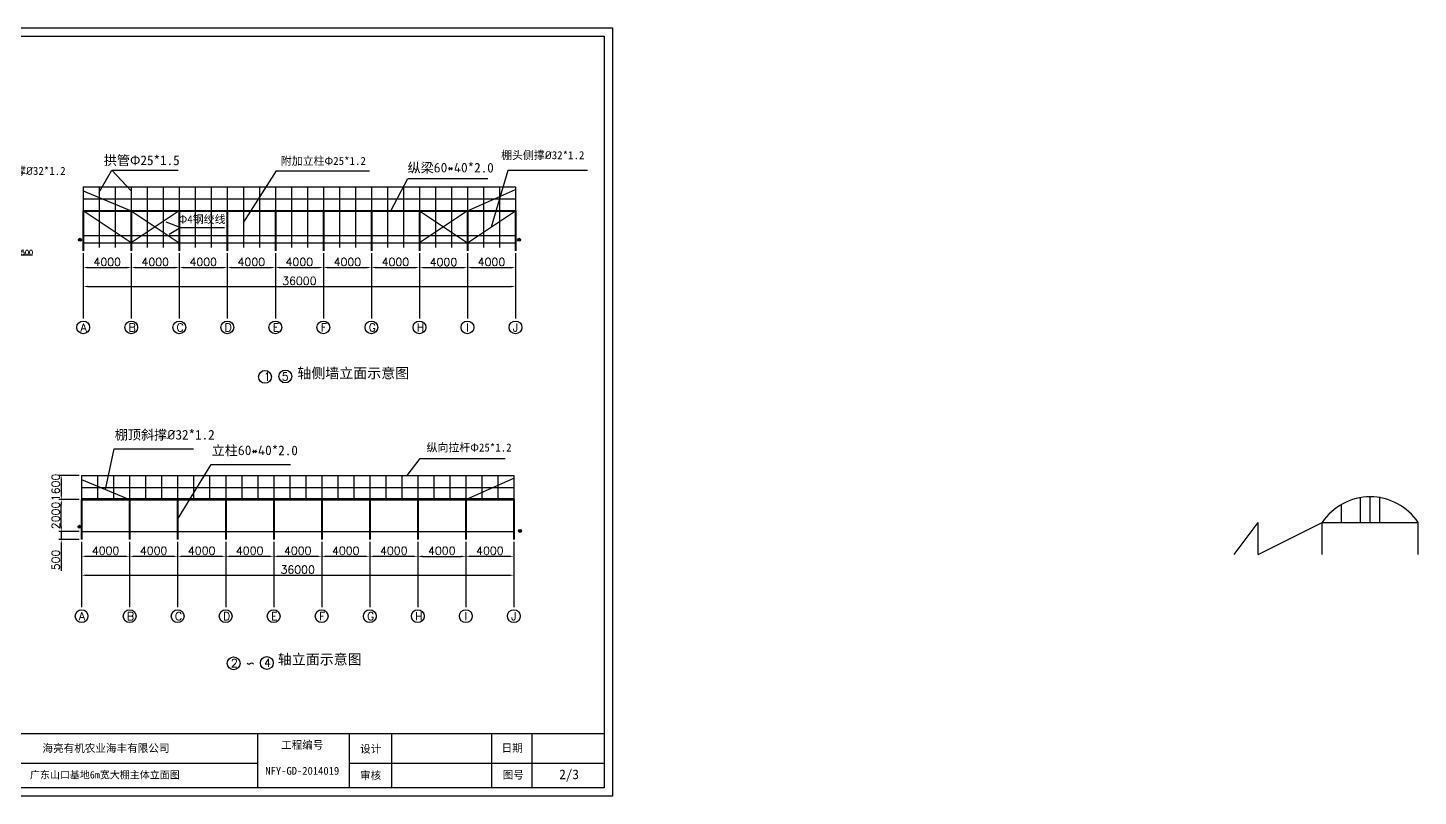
# Model space of a CAD drawing. Header units: inches. Extents: x 211493 to 813085, y -208640 to -52186.
# Drawn here: x 726242 to 813085, y -155468 to -107471 of the extents above; entities that cross this region are included whole.
import ezdxf

# ---------------------------------------------------------------- set-up
doc = ezdxf.new("R2010")
doc.units = ezdxf.units.IN
doc.header["$MEASUREMENT"] = 0
doc.header["$PDMODE"] = 1
doc.layers.add('kacao', color=5, linetype='ZIGZAG')
doc.styles.get("Standard").update_dxf_attribs({"font": 'txt', "bigfont": 'gbcbig.shx'})
doc.styles.add('样式 1', font='SIMFANG.TTF')
doc.linetypes.add('ZIGZAG', pattern='A,0.00254,-5.08,[131,ltypeshp.shx,S=5.08,R=0,X=-5.08,Y=0],-10.16,[131,ltypeshp.shx,S=5.08,R=180,X=5.08,Y=0],-5.08', length=20.32254)
doc.dimstyles.new('ISO-25', dxfattribs={"dimtxt": 500, "dimasz": 300, "dimexe": 1.25, "dimexo": 0.625, "dimtad": 1, "dimtxsty": 'Standard', "dimcen": 300, "dimadec": 0, "dimazin": 0, "dimtfac": 1, "dimtmove": 0, "dimatfit": 3, "dimfxl": 1, "dimarcsym": 0})
doc.dimstyles.get("Standard").update_dxf_attribs({"dimtxt": 300, "dimasz": 300, "dimexe": 0.18, "dimexo": 0, "dimgap": 20, "dimtad": 1, "dimtoh": 1, "dimdec": 0, "dimzin": 0, "dimdsep": 46, "dimtxsty": 'Standard', "dimcen": 0.09, "dimclrd": 6, "dimclre": 6, "dimclrt": 6, "dimadec": 0, "dimazin": 0, "dimtfac": 1, "dimtdec": 0, "dimtofl": 0, "dimtmove": 1, "dimatfit": 3, "dimfxl": 1, "dimtolj": 1, "dimtzin": 0, "dimarcsym": 0})

# ---------------------------------------------------------------- blocks, each defined once
blk = doc.blocks.new('*D28')
at = {"color": 0, "lineweight": -2}
for p, q in [((729451, -135433), (728184, -135433)), ((728334, -135733), (728334, -136633)), ((729451, -136933), (728184, -136933))]:
    blk.add_line(p, q, dxfattribs=at)
at = {"color": 0}
for points in [[(728284, -135733), (728384, -135733), (728334, -135433)], [(728284, -136633), (728384, -136633), (728334, -136933)]]:
    blk.add_solid(points, dxfattribs=at)
at = {"layer": 'Defpoints', "color": 0}
for p in [(729601, -135433), (728334, -136933), (729601, -136933)]:
    blk.add_point(p, dxfattribs=at)
at = {"color": 0, "insert": (727984, -136183), "char_height": 500, "attachment_point": 5, "rotation": 90}
blk.add_mtext('1600', dxfattribs=at)
blk = doc.blocks.new('*D32')
at = {"color": 0, "lineweight": -2}
for p, q in [((729451, -138933), (728184, -138933)), ((728334, -138633), (728334, -138333)), ((728334, -138933), (728334, -139433)), ((729451, -139433), (728184, -139433)), ((728334, -139733), (728334, -141399))]:
    blk.add_line(p, q, dxfattribs=at)
at = {"color": 0}
for points in [[(728284, -138633), (728384, -138633), (728334, -138933)], [(728284, -139733), (728384, -139733), (728334, -139433)]]:
    blk.add_solid(points, dxfattribs=at)
at = {"layer": 'Defpoints', "color": 0}
for p in [(729601, -138933), (728334, -139433), (729601, -139433)]:
    blk.add_point(p, dxfattribs=at)
at = {"color": 0, "insert": (727984, -140716), "char_height": 500, "attachment_point": 5, "rotation": 90}
blk.add_mtext('500', dxfattribs=at)
blk = doc.blocks.new('*D15')
at = {"color": 0, "lineweight": -2}
for p, q in [((729451, -136933), (728184, -136933)), ((728334, -138633), (728334, -137233)), ((729450, -138933), (728184, -138933))]:
    blk.add_line(p, q, dxfattribs=at)
at = {"color": 0}
for points in [[(728284, -137233), (728384, -137233), (728334, -136933)], [(728284, -138633), (728384, -138633), (728334, -138933)]]:
    blk.add_solid(points, dxfattribs=at)
at = {"layer": 'Defpoints', "color": 0}
for p in [(728334, -136933), (729601, -136933), (729600, -138933)]:
    blk.add_point(p, dxfattribs=at)
at = {"color": 0, "insert": (727984, -137933), "char_height": 500, "attachment_point": 5, "rotation": 90}
blk.add_mtext('2000', dxfattribs=at)
blk = doc.blocks.new('农丰园大棚图框')
at = {"ltscale": 10}
for p, q in [((581, 4361), (75019, 4361)), ((15986, 4361), (15986, 581)), ((25667, 4361), (25667, 581)), ((31039, 4361), (31039, 581)), ((50911, 4361), (50911, 581)), ((57286, 4361), (57286, 581)), ((60253, 581), (60253, 4361)), ((67185, 4361), (67185, 581)), ((67185, 4361), (67185, 581)), ((69994, 4361), (69994, 581)), ((69994, 4361), (69994, 581)), ((15986, 2291), (50911, 2291)), ((57286, 2291), (75019, 2291))]:
    blk.add_line(p, q, dxfattribs=at)
at = {"color": 0, "lineweight": -3}
for points in [[(0, 53461), (75600, 53461), (75600, 0), (0, 0)], [(581, 52880), (75019, 52880), (75019, 581), (581, 581)]]:
    blk.add_lwpolyline(points, close=True, dxfattribs=at)
at = {"ltscale": 10, "attachment_point": 5}
for s, insert, char_height, width in [('{\\fSimSun|b0|i0|c134|p2;工程编号\\P\\PNFY-GD-2014019}', (54022, 2662), 540, 5878.67), ('{\\fSimSun|b0|i0|c134|p2;厦门农丰园大棚开发有限公司}', (10282, 2920), 594, 12234.25), ('{\\fSimSun|b0|i0|c134|p2;注册号:}', (17806, 3370), 540, 2548.24), ('{\\fSimSun|b0|i0|c134|p2;350211200046411}', (22297, 3337), 540, 6390.31), ('{\\fSimSun|b0|i0|c134|p2;建设单位}', (28532, 3307), 540, 3132.74), ('{\\fSimSun|b0|i0|c134|p2;海亮有机农业海丰有限公司}', (40366, 3307), 540, 12457.12), ('{\\fSimSun|b0|i0|c134|p2;设计}', (58783, 3259), 540, 3132.74), ('{\\fSimSun|b0|i0|c134|p2;日期}', (68627, 3323), 540, 3132.74), ('{\\fSimSun|b0|i0|c134|p2;\\H0.66667x;网址：\\H1.5x;www.nongfengyuan.cn}', (10055, 1619), 540, 14674.69), ('{\\fSimSun|b0|i0|c134|p2;施工图纸名称}', (28399, 1559), 540, 4764.46), ('{\\fSimSun|b0|i0|c134|p2;电  话:}', (17806, 1485), 540, 2548.24), ('{\\fSimSun|b0|i0|c134|p2;\\H0.6832x;400-6092303}', (21977, 1503), 790.4, 5418.12), ('{\\fSimSun|b0|i0|c134|p2;审核}', (58776, 1411), 540, 3132.74), ('{\\fSimSun|b0|i0|c134|p2;图号}', (68700, 1457), 540, 3132.74)]:
    blk.add_mtext(s, dxfattribs=dict(at, insert=insert, char_height=char_height, width=width))
blk = doc.blocks.new('*D22')
at = {"color": 0, "lineweight": -2}
for p, q in [((729703, -121546), (729703, -123781)), ((756703, -121546), (756703, -123781)), ((730003, -123631), (756403, -123631))]:
    blk.add_line(p, q, dxfattribs=at)
at = {"color": 0}
for points in [[(730003, -123581), (730003, -123681), (729703, -123631)], [(756403, -123581), (756403, -123681), (756703, -123631)]]:
    blk.add_solid(points, dxfattribs=at)
at = {"layer": 'Defpoints', "color": 0}
for p in [(729703, -121396), (756703, -121396), (756703, -123631)]:
    blk.add_point(p, dxfattribs=at)
at = {"color": 0, "insert": (743203, -123281), "char_height": 500, "attachment_point": 5}
blk.add_mtext('36000', dxfattribs=at)
blk = doc.blocks.new('*D38')
at = {"color": 0, "lineweight": -2}
for p, q in [((747601, -139733), (747601, -140635)), ((750601, -139733), (750601, -140635)), ((747901, -140485), (750301, -140485))]:
    blk.add_line(p, q, dxfattribs=at)
at = {"color": 0}
for points in [[(747901, -140435), (747901, -140535), (747601, -140485)], [(750301, -140435), (750301, -140535), (750601, -140485)]]:
    blk.add_solid(points, dxfattribs=at)
at = {"layer": 'Defpoints', "color": 0}
for p in [(747601, -139583), (750601, -139583), (750601, -140485)]:
    blk.add_point(p, dxfattribs=at)
at = {"color": 0, "insert": (749101, -140135), "char_height": 500, "attachment_point": 5}
blk.add_mtext('4000', dxfattribs=at)
blk = doc.blocks.new('*D39')
at = {"color": 0, "lineweight": -2}
for p, q in [((729601, -139583), (729601, -141817)), ((756601, -139583), (756601, -141817)), ((729901, -141667), (756301, -141667))]:
    blk.add_line(p, q, dxfattribs=at)
at = {"color": 0}
for points in [[(729901, -141617), (729901, -141717), (729601, -141667)], [(756301, -141617), (756301, -141717), (756601, -141667)]]:
    blk.add_solid(points, dxfattribs=at)
at = {"layer": 'Defpoints', "color": 0}
for p in [(729601, -139433), (756601, -139433), (756601, -141667)]:
    blk.add_point(p, dxfattribs=at)
at = {"color": 0, "insert": (743101, -141317), "char_height": 500, "attachment_point": 5}
blk.add_mtext('36000', dxfattribs=at)
blk = doc.blocks.new('*D40')
at = {"color": 6, "lineweight": -2}
for p, q in [((723733, -120896), (723733, -121675)), ((725233, -120896), (725233, -121675)), ((724033, -121675), (724933, -121675)), ((726529, -121675), (725233, -121675))]:
    blk.add_line(p, q, dxfattribs=at)
at = {"color": 6}
for points in [[(724033, -121625), (724033, -121725), (723733, -121675)], [(724933, -121625), (724933, -121725), (725233, -121675)]]:
    blk.add_solid(points, dxfattribs=at)
at = {"layer": 'Defpoints', "color": 0}
for p in [(723733, -120896), (725233, -120896), (725233, -121675)]:
    blk.add_point(p, dxfattribs=at)
at = {"color": 6, "insert": (726059, -121505), "char_height": 300, "attachment_point": 5}
blk.add_mtext('\\A1;1500', dxfattribs=at)
blk = doc.blocks.new('*D41')
at = {"color": 0, "lineweight": -2}
for p, q in [((729703, -121696), (729703, -122598)), ((732703, -121696), (732703, -122598)), ((730003, -122448), (732403, -122448))]:
    blk.add_line(p, q, dxfattribs=at)
at = {"color": 0}
for points in [[(730003, -122398), (730003, -122498), (729703, -122448)], [(732403, -122398), (732403, -122498), (732703, -122448)]]:
    blk.add_solid(points, dxfattribs=at)
at = {"layer": 'Defpoints', "color": 0}
for p in [(729703, -121546), (732703, -121546), (732703, -122448)]:
    blk.add_point(p, dxfattribs=at)
at = {"color": 0, "insert": (731203, -122098), "char_height": 500, "attachment_point": 5}
blk.add_mtext('4000', dxfattribs=at)
blk = doc.blocks.new('*D42')
at = {"color": 0, "lineweight": -2}
for p, q in [((732703, -121696), (732703, -122598)), ((735703, -121696), (735703, -122598)), ((733003, -122448), (735403, -122448))]:
    blk.add_line(p, q, dxfattribs=at)
at = {"color": 0}
for points in [[(733003, -122398), (733003, -122498), (732703, -122448)], [(735403, -122398), (735403, -122498), (735703, -122448)]]:
    blk.add_solid(points, dxfattribs=at)
at = {"layer": 'Defpoints', "color": 0}
for p in [(732703, -121546), (735703, -121546), (735703, -122448)]:
    blk.add_point(p, dxfattribs=at)
at = {"color": 0, "insert": (734203, -122098), "char_height": 500, "attachment_point": 5}
blk.add_mtext('4000', dxfattribs=at)
blk = doc.blocks.new('*D43')
at = {"color": 0, "lineweight": -2}
for p, q in [((735703, -121696), (735703, -122598)), ((738703, -121696), (738703, -122598)), ((736003, -122448), (738403, -122448))]:
    blk.add_line(p, q, dxfattribs=at)
at = {"color": 0}
for points in [[(736003, -122398), (736003, -122498), (735703, -122448)], [(738403, -122398), (738403, -122498), (738703, -122448)]]:
    blk.add_solid(points, dxfattribs=at)
at = {"layer": 'Defpoints', "color": 0}
for p in [(735703, -121546), (738703, -121546), (738703, -122448)]:
    blk.add_point(p, dxfattribs=at)
at = {"color": 0, "insert": (737203, -122098), "char_height": 500, "attachment_point": 5}
blk.add_mtext('4000', dxfattribs=at)
blk = doc.blocks.new('*D44')
at = {"color": 0, "lineweight": -2}
for p, q in [((738703, -121696), (738703, -122598)), ((741703, -121696), (741703, -122598)), ((739003, -122448), (741403, -122448))]:
    blk.add_line(p, q, dxfattribs=at)
at = {"color": 0}
for points in [[(739003, -122398), (739003, -122498), (738703, -122448)], [(741403, -122398), (741403, -122498), (741703, -122448)]]:
    blk.add_solid(points, dxfattribs=at)
at = {"layer": 'Defpoints', "color": 0}
for p in [(738703, -121546), (741703, -121546), (741703, -122448)]:
    blk.add_point(p, dxfattribs=at)
at = {"color": 0, "insert": (740203, -122098), "char_height": 500, "attachment_point": 5}
blk.add_mtext('4000', dxfattribs=at)
blk = doc.blocks.new('*D45')
at = {"color": 0, "lineweight": -2}
for p, q in [((741703, -121696), (741703, -122598)), ((744703, -121696), (744703, -122598)), ((742003, -122448), (744403, -122448))]:
    blk.add_line(p, q, dxfattribs=at)
at = {"color": 0}
for points in [[(742003, -122398), (742003, -122498), (741703, -122448)], [(744403, -122398), (744403, -122498), (744703, -122448)]]:
    blk.add_solid(points, dxfattribs=at)
at = {"layer": 'Defpoints', "color": 0}
for p in [(741703, -121546), (744703, -121546), (744703, -122448)]:
    blk.add_point(p, dxfattribs=at)
at = {"color": 0, "insert": (743203, -122098), "char_height": 500, "attachment_point": 5}
blk.add_mtext('4000', dxfattribs=at)
blk = doc.blocks.new('*D46')
at = {"color": 0, "lineweight": -2}
for p, q in [((744703, -121846), (744703, -122598)), ((747703, -121846), (747703, -122598)), ((745003, -122448), (747403, -122448))]:
    blk.add_line(p, q, dxfattribs=at)
at = {"color": 0}
for points in [[(745003, -122398), (745003, -122498), (744703, -122448)], [(747403, -122398), (747403, -122498), (747703, -122448)]]:
    blk.add_solid(points, dxfattribs=at)
at = {"layer": 'Defpoints', "color": 0}
for p in [(744703, -121696), (747703, -121696), (747703, -122448)]:
    blk.add_point(p, dxfattribs=at)
at = {"color": 0, "insert": (746203, -122098), "char_height": 500, "attachment_point": 5}
blk.add_mtext('4000', dxfattribs=at)
blk = doc.blocks.new('*D47')
at = {"color": 0, "lineweight": -2}
for p, q in [((747703, -121696), (747703, -122598)), ((750703, -121696), (750703, -122598)), ((748003, -122448), (750403, -122448))]:
    blk.add_line(p, q, dxfattribs=at)
at = {"color": 0}
for points in [[(748003, -122398), (748003, -122498), (747703, -122448)], [(750403, -122398), (750403, -122498), (750703, -122448)]]:
    blk.add_solid(points, dxfattribs=at)
at = {"layer": 'Defpoints', "color": 0}
for p in [(747703, -121546), (750703, -121546), (750703, -122448)]:
    blk.add_point(p, dxfattribs=at)
at = {"color": 0, "insert": (749203, -122098), "char_height": 500, "attachment_point": 5}
blk.add_mtext('4000', dxfattribs=at)
blk = doc.blocks.new('*D48')
at = {"color": 0, "lineweight": -2}
for p, q in [((750703, -121846), (750703, -122603)), ((753703, -121846), (753703, -122603)), ((751003, -122453), (753403, -122453))]:
    blk.add_line(p, q, dxfattribs=at)
at = {"color": 0}
for points in [[(751003, -122403), (751003, -122503), (750703, -122453)], [(753403, -122403), (753403, -122503), (753703, -122453)]]:
    blk.add_solid(points, dxfattribs=at)
at = {"layer": 'Defpoints', "color": 0}
for p in [(750703, -121696), (753703, -121696), (753703, -122453)]:
    blk.add_point(p, dxfattribs=at)
at = {"color": 0, "insert": (752203, -122103), "char_height": 500, "attachment_point": 5}
blk.add_mtext('4000', dxfattribs=at)
blk = doc.blocks.new('*D49')
at = {"color": 0, "lineweight": -2}
for p, q in [((753703, -121696), (753703, -122598)), ((756703, -121696), (756703, -122598)), ((754003, -122448), (756403, -122448))]:
    blk.add_line(p, q, dxfattribs=at)
at = {"color": 0}
for points in [[(754003, -122398), (754003, -122498), (753703, -122448)], [(756403, -122398), (756403, -122498), (756703, -122448)]]:
    blk.add_solid(points, dxfattribs=at)
at = {"layer": 'Defpoints', "color": 0}
for p in [(753703, -121546), (756703, -121546), (756703, -122448)]:
    blk.add_point(p, dxfattribs=at)
at = {"color": 0, "insert": (755203, -122098), "char_height": 500, "attachment_point": 5}
blk.add_mtext('4000', dxfattribs=at)
blk = doc.blocks.new('*D56')
at = {"color": 0, "lineweight": -2}
for p, q in [((729601, -139733), (729601, -140635)), ((732601, -139733), (732601, -140635)), ((729901, -140485), (732301, -140485))]:
    blk.add_line(p, q, dxfattribs=at)
at = {"color": 0}
for points in [[(729901, -140435), (729901, -140535), (729601, -140485)], [(732301, -140435), (732301, -140535), (732601, -140485)]]:
    blk.add_solid(points, dxfattribs=at)
at = {"layer": 'Defpoints', "color": 0}
for p in [(729601, -139583), (732601, -139583), (732601, -140485)]:
    blk.add_point(p, dxfattribs=at)
at = {"color": 0, "insert": (731101, -140135), "char_height": 500, "attachment_point": 5}
blk.add_mtext('4000', dxfattribs=at)
blk = doc.blocks.new('*D57')
at = {"color": 0, "lineweight": -2}
for p, q in [((732601, -139733), (732601, -140635)), ((735601, -139733), (735601, -140635)), ((732901, -140485), (735301, -140485))]:
    blk.add_line(p, q, dxfattribs=at)
at = {"color": 0}
for points in [[(732901, -140435), (732901, -140535), (732601, -140485)], [(735301, -140435), (735301, -140535), (735601, -140485)]]:
    blk.add_solid(points, dxfattribs=at)
at = {"layer": 'Defpoints', "color": 0}
for p in [(732601, -139583), (735601, -139583), (735601, -140485)]:
    blk.add_point(p, dxfattribs=at)
at = {"color": 0, "insert": (734101, -140135), "char_height": 500, "attachment_point": 5}
blk.add_mtext('4000', dxfattribs=at)
blk = doc.blocks.new('*D50')
at = {"color": 0, "lineweight": -2}
for p, q in [((735601, -139733), (735601, -140635)), ((738601, -139733), (738601, -140635)), ((735901, -140485), (738301, -140485))]:
    blk.add_line(p, q, dxfattribs=at)
at = {"color": 0}
for points in [[(735901, -140435), (735901, -140535), (735601, -140485)], [(738301, -140435), (738301, -140535), (738601, -140485)]]:
    blk.add_solid(points, dxfattribs=at)
at = {"layer": 'Defpoints', "color": 0}
for p in [(735601, -139583), (738601, -139583), (738601, -140485)]:
    blk.add_point(p, dxfattribs=at)
at = {"color": 0, "insert": (737101, -140135), "char_height": 500, "attachment_point": 5}
blk.add_mtext('4000', dxfattribs=at)
blk = doc.blocks.new('*D51')
at = {"color": 0, "lineweight": -2}
for p, q in [((738601, -139733), (738601, -140635)), ((741601, -139733), (741601, -140635)), ((738901, -140485), (741301, -140485))]:
    blk.add_line(p, q, dxfattribs=at)
at = {"color": 0}
for points in [[(738901, -140435), (738901, -140535), (738601, -140485)], [(741301, -140435), (741301, -140535), (741601, -140485)]]:
    blk.add_solid(points, dxfattribs=at)
at = {"layer": 'Defpoints', "color": 0}
for p in [(738601, -139583), (741601, -139583), (741601, -140485)]:
    blk.add_point(p, dxfattribs=at)
at = {"color": 0, "insert": (740101, -140135), "char_height": 500, "attachment_point": 5}
blk.add_mtext('4000', dxfattribs=at)
blk = doc.blocks.new('*D52')
at = {"color": 0, "lineweight": -2}
for p, q in [((741601, -139733), (741601, -140635)), ((744601, -139733), (744601, -140635)), ((741901, -140485), (744301, -140485))]:
    blk.add_line(p, q, dxfattribs=at)
at = {"color": 0}
for points in [[(741901, -140435), (741901, -140535), (741601, -140485)], [(744301, -140435), (744301, -140535), (744601, -140485)]]:
    blk.add_solid(points, dxfattribs=at)
at = {"layer": 'Defpoints', "color": 0}
for p in [(741601, -139583), (744601, -139583), (744601, -140485)]:
    blk.add_point(p, dxfattribs=at)
at = {"color": 0, "insert": (743101, -140135), "char_height": 500, "attachment_point": 5}
blk.add_mtext('4000', dxfattribs=at)
blk = doc.blocks.new('*D53')
at = {"color": 0, "lineweight": -2}
for p, q in [((744601, -139883), (744601, -140635)), ((744901, -140485), (747301, -140485)), ((747601, -139883), (747601, -140635))]:
    blk.add_line(p, q, dxfattribs=at)
at = {"color": 0}
for points in [[(744901, -140435), (744901, -140535), (744601, -140485)], [(747301, -140435), (747301, -140535), (747601, -140485)]]:
    blk.add_solid(points, dxfattribs=at)
at = {"layer": 'Defpoints', "color": 0}
for p in [(744601, -139733), (747601, -139733), (747601, -140485)]:
    blk.add_point(p, dxfattribs=at)
at = {"color": 0, "insert": (746101, -140135), "char_height": 500, "attachment_point": 5}
blk.add_mtext('4000', dxfattribs=at)
blk = doc.blocks.new('*D54')
at = {"color": 0, "lineweight": -2}
for p, q in [((750601, -139883), (750601, -140639)), ((750901, -140489), (753301, -140489)), ((753601, -139883), (753601, -140639))]:
    blk.add_line(p, q, dxfattribs=at)
at = {"color": 0}
for points in [[(750901, -140439), (750901, -140539), (750601, -140489)], [(753301, -140439), (753301, -140539), (753601, -140489)]]:
    blk.add_solid(points, dxfattribs=at)
at = {"layer": 'Defpoints', "color": 0}
for p in [(750601, -139733), (753601, -139733), (753601, -140489)]:
    blk.add_point(p, dxfattribs=at)
at = {"color": 0, "insert": (752101, -140139), "char_height": 500, "attachment_point": 5}
blk.add_mtext('4000', dxfattribs=at)
blk = doc.blocks.new('*D55')
at = {"color": 0, "lineweight": -2}
for p, q in [((753601, -139733), (753601, -140635)), ((756601, -139733), (756601, -140635)), ((753901, -140485), (756301, -140485))]:
    blk.add_line(p, q, dxfattribs=at)
at = {"color": 0}
for points in [[(753901, -140435), (753901, -140535), (753601, -140485)], [(756301, -140435), (756301, -140535), (756601, -140485)]]:
    blk.add_solid(points, dxfattribs=at)
at = {"layer": 'Defpoints', "color": 0}
for p in [(753601, -139583), (756601, -139583), (756601, -140485)]:
    blk.add_point(p, dxfattribs=at)
at = {"color": 0, "insert": (755101, -140135), "char_height": 500, "attachment_point": 5}
blk.add_mtext('4000', dxfattribs=at)

msp = doc.modelspace()

# ---------------------------------------------------------------- linework, layer by layer
at = {"color": 6}
for p, q in [((730704.021, -117736.82), (731497.933, -116359.402)), ((731497.933, -116359.402), (735626.521, -116359.402)), ((731497.933, -116359.402), (732704.021, -117658.426)), ((755203.396, -119896.379), (756238.249, -116362.829)), ((756238.249, -116362.829), (761204.427, -116362.829)), ((748918.792, -118896.379), (749978.935, -116883.821)), ((750003.261, -116883.821), (754969.439, -116883.821)), ((731101.181, -136308.38), (731635.409, -133774.829)), ((731635.409, -133774.829), (736601.586, -133774.829)), ((735600.868, -138182.759), (737685.84, -134753.886)), ((737685.84, -134753.886), (742652.018, -134753.886))]:
    msp.add_line(p, q, dxfattribs=at)
at = {"lineweight": -3}
for p, q in [((729704.021, -117396.379), (729704.021, -118896.379)), ((735704.021, -117396.379), (735704.021, -118896.379)), ((741704.021, -117396.379), (741704.021, -118896.379)), ((747704.021, -117396.379), (747704.021, -118896.379)), ((750704.021, -117396.379), (750704.021, -118896.379)), ((753704.021, -117396.379), (753704.021, -118896.379)), ((756704.021, -117396.379), (756704.021, -118896.379)), ((729600.868, -135432.759), (729600.868, -136932.759)), ((735600.868, -135432.759), (735600.868, -136932.759)), ((741600.868, -135432.759), (741600.868, -136932.759)), ((747600.868, -135432.759), (747600.868, -136932.759)), ((753600.868, -135432.759), (753600.868, -136932.759)), ((756600.868, -135432.759), (756600.868, -136932.759))]:
    msp.add_line(p, q, dxfattribs=at)
at = {"color": 3, "lineweight": -3}
for p, q in [((729704.021, -117396.379), (747704.021, -117396.379)), ((747704.021, -117396.379), (756704.021, -117396.379)), ((729704.021, -118146.379), (747704.021, -118146.379)), ((747704.021, -118146.379), (756704.021, -118146.379)), ((729600.868, -135432.759), (756600.868, -135432.759)), ((729600.868, -136182.759), (756600.868, -136182.759))]:
    msp.add_line(p, q, dxfattribs=at)
for p, q in [((729704.021, -117647.621), (732703.396, -118896.379)), ((730704.021, -117396.379), (730704.021, -118896.379)), ((731704.021, -117396.379), (731704.021, -118896.379)), ((732704.021, -117396.379), (732704.021, -118896.379)), ((733704.021, -117396.379), (733704.021, -118896.379)), ((734704.021, -117396.379), (734704.021, -118896.379)), ((736704.021, -117396.379), (736704.021, -118896.379)), ((737704.021, -117396.379), (737704.021, -118896.379)), ((738704.021, -117396.379), (738704.021, -118896.379)), ((739704.021, -117396.379), (739704.021, -118896.379)), ((740704.021, -117396.379), (740704.021, -118896.379)), ((742704.021, -117396.379), (742704.021, -118896.379)), ((743704.021, -117396.379), (743704.021, -118896.379)), ((744704.021, -117396.379), (744704.021, -118896.379)), ((745704.021, -117396.379), (745704.021, -118896.379)), ((746704.021, -117396.379), (746704.021, -118896.379)), ((747704.021, -117396.379), (747704.021, -118896.379)), ((748704.021, -117396.379), (748704.021, -118896.379)), ((749704.021, -117396.379), (749704.021, -118896.379)), ((751704.021, -117396.379), (751704.021, -118896.379)), ((752704.021, -117396.379), (752704.021, -118896.379)), ((753704.021, -118896.379), (756704.021, -117564.561)), ((754704.021, -117396.379), (754704.021, -118896.379)), ((755704.021, -117396.379), (755704.021, -118896.379)), ((732703.396, -120896.379), (729704.021, -118896.379)), ((730704.021, -118896.379), (730704.021, -121196.379)), ((731704.021, -118896.379), (731704.021, -121196.379)), ((733704.021, -118896.379), (733704.021, -121196.379)), ((734704.021, -118896.379), (734704.021, -121196.379)), ((736704.021, -118896.379), (736704.021, -121196.379)), ((737704.021, -118896.379), (737704.021, -121196.379)), ((739704.021, -118896.379), (739704.021, -121196.379)), ((740704.021, -118896.379), (740704.021, -121196.379)), ((742704.021, -118896.379), (742704.021, -121196.379)), ((743704.021, -118896.379), (743704.021, -121196.379)), ((745704.021, -118896.379), (745704.021, -121196.379)), ((746704.021, -118896.379), (746704.021, -121196.379)), ((748704.021, -118896.379), (748704.021, -121196.379)), ((749704.021, -118896.379), (749704.021, -121196.379)), ((751704.021, -118896.379), (751704.021, -121196.379)), ((752704.021, -118896.379), (752704.021, -121196.379)), ((753703.396, -120896.379), (756703.396, -118896.379)), ((754704.021, -118896.379), (754704.021, -121196.379)), ((755704.021, -118896.379), (755704.021, -121196.379)), ((730600.868, -135432.759), (730600.868, -136932.759)), ((731600.868, -135432.759), (731600.868, -136932.759)), ((732600.868, -135432.759), (732600.868, -136932.759)), ((733600.868, -135432.759), (733600.868, -136932.759)), ((734600.868, -135432.759), (734600.868, -136932.759)), ((736600.868, -135432.759), (736600.868, -136932.759)), ((737600.868, -135432.759), (737600.868, -136932.759)), ((738600.868, -135432.759), (738600.868, -136932.759)), ((739600.868, -135432.759), (739600.868, -136932.759)), ((740600.868, -135432.759), (740600.868, -136932.759)), ((742600.868, -135432.759), (742600.868, -136932.759)), ((743600.868, -135432.759), (743600.868, -136932.759)), ((744600.868, -135432.759), (744600.868, -136932.759)), ((745600.868, -135432.759), (745600.868, -136932.759)), ((746600.868, -135432.759), (746600.868, -136932.759)), ((748600.868, -135432.759), (748600.868, -136932.759)), ((749600.868, -135432.759), (749600.868, -136932.759)), ((750600.868, -135432.759), (750600.868, -136932.759)), ((751600.868, -135432.759), (751600.868, -136932.759)), ((752600.868, -135432.759), (752600.868, -136932.759)), ((754600.868, -135432.759), (754600.868, -136932.759)), ((755600.868, -135432.759), (755600.868, -136932.759)), ((729601.493, -135684), (732600.868, -136932.759)), ((753601.493, -136932.759), (756601.493, -135600.941)), ((809485.003, -138371.296), (809485.003, -136821.471)), ((810085.003, -138371.296), (810085.003, -136771.296)), ((810685.003, -138371.296), (810685.003, -136771.296)), ((808285.003, -138371.296), (808285.003, -137251.679)), ((801585.003, -140371.296), (803085.003, -138371.296)), ((803085.003, -140371.296), (803085.003, -138371.296)), ((803085.003, -140371.296), (807085.003, -138371.296)), ((807085.003, -140371.296), (807085.003, -138371.296)), ((807085.003, -138371.296), (813085.003, -138371.296)), ((813085.003, -140371.296), (813085.003, -138371.296))]:
    msp.add_line(p, q)
at = {"lineweight": 40}
for p, q in [((729703.396, -118896.379), (729703.396, -121396.379)), ((729703.396, -118896.379), (747704.021, -118896.379)), ((732703.396, -118896.379), (732703.396, -121396.379)), ((735703.396, -118896.379), (735703.396, -121396.379)), ((738703.396, -118896.379), (738703.396, -121396.379)), ((741703.396, -118896.379), (741703.396, -121396.379)), ((744703.396, -118896.379), (744703.396, -121396.379)), ((747703.396, -118896.379), (747703.396, -121396.379)), ((747703.396, -118896.379), (747703.396, -121396.379)), ((747703.396, -118896.379), (756704.021, -118896.379)), ((750703.396, -118896.379), (750703.396, -121396.379)), ((753703.396, -118896.379), (753703.396, -121396.379)), ((756703.396, -118896.379), (756703.396, -121396.379)), ((729600.868, -136932.759), (729600.868, -139432.759)), ((729600.868, -136932.759), (756600.868, -136932.759)), ((732600.868, -136932.759), (732600.868, -139432.759)), ((735600.868, -136932.759), (735600.868, -139432.759)), ((738600.868, -136932.759), (738600.868, -139432.759)), ((741600.868, -136932.759), (741600.868, -139432.759)), ((744600.868, -136932.759), (744600.868, -139432.759)), ((747600.868, -136932.759), (747600.868, -139432.759)), ((750600.868, -136932.759), (750600.868, -139432.759)), ((753600.868, -136932.759), (753600.868, -139432.759)), ((756600.868, -136932.759), (756600.868, -139432.759))]:
    msp.add_line(p, q, dxfattribs=at)
at = {"color": 5, "linetype": 'ZIGZAG', "lineweight": -3, "ltscale": 10}
for p, q in [((729703.396, -118896.379), (747704.021, -118896.379)), ((730704.021, -118896.379), (730704.021, -120896.379)), ((747703.396, -118896.379), (756704.021, -118896.379)), ((755704.021, -118896.379), (755704.021, -120896.379)), ((729703.396, -120442.601), (747703.396, -120442.601)), ((747703.396, -120442.601), (756703.396, -120442.601)), ((729600.868, -136865.987), (756600.868, -136865.987))]:
    msp.add_line(p, q, dxfattribs=at)
at = {"color": 4, "lineweight": 25}
for p, q in [((732703.396, -118896.379), (735703.396, -120896.379)), ((735703.396, -118896.379), (732703.396, -120896.379)), ((750703.396, -118896.379), (753703.396, -120896.379)), ((753703.396, -118896.379), (750703.396, -120896.379))]:
    msp.add_line(p, q, dxfattribs=at)
at = {"color": 1}
for p, q in [((729703.396, -120896.379), (747703.396, -120896.379)), ((729703.396, -121546.379), (729703.396, -125620.021)), ((732703.396, -121546.379), (732703.396, -125620.021)), ((735703.396, -121546.379), (735703.396, -125620.021)), ((738703.396, -121546.379), (738703.396, -125620.021)), ((741703.396, -121546.379), (741703.396, -125620.021)), ((744703.396, -121546.379), (744703.396, -125620.021)), ((747703.396, -120896.379), (756703.396, -120896.379)), ((747703.396, -121546.379), (747703.396, -125620.021)), ((750703.396, -121546.379), (750703.396, -125620.021)), ((753703.396, -121546.379), (753703.396, -125620.021)), ((756703.396, -121546.379), (756703.396, -125620.021)), ((729600.868, -138932.759), (756600.868, -138932.759)), ((729600.868, -139582.759), (729600.868, -143656.401)), ((732600.868, -139582.759), (732600.868, -143656.401)), ((735600.868, -139582.759), (735600.868, -143656.401)), ((738600.868, -139582.759), (738600.868, -143656.401)), ((741600.868, -139582.759), (741600.868, -143656.401)), ((744600.868, -139582.759), (744600.868, -143656.401)), ((747600.868, -139582.759), (747600.868, -143656.401)), ((750600.868, -139582.759), (750600.868, -143656.401)), ((753600.868, -139582.759), (753600.868, -143656.401)), ((756600.868, -139582.759), (756600.868, -143656.401))]:
    msp.add_line(p, q, dxfattribs=at)
for centre, radius in [((729492.328, -120708.803), 93.221), ((729492.328, -120708.803), 51.355), ((756925.728, -120708.803), 93.221), ((756925.728, -120708.803), 51.355), ((741056.961, -129276.172), 400.154), ((742325.996, -129248.316), 400.154), ((729472.446, -138638.475), 93.221), ((729472.446, -138638.475), 51.355), ((756974.495, -138895.183), 93.221), ((756974.495, -138895.183), 51.355), ((741170.815, -147144.789), 400.154), ((739096.574, -147172.646), 400.154)]:
    msp.add_circle(centre, radius)
for centre in [(729703.396, -126186.626), (732703.396, -126186.626), (735703.396, -126186.626), (738703.396, -126186.626), (741703.396, -126186.626), (744703.396, -126186.626), (747703.396, -126186.626), (750703.396, -126186.626), (753703.396, -126186.626), (756703.396, -126186.626), (729600.868, -144223.005), (732600.868, -144223.005), (735600.868, -144223.005), (738600.868, -144223.005), (741600.868, -144223.005), (744600.868, -144223.005), (747600.868, -144223.005), (750600.868, -144223.005), (753600.868, -144223.005), (756600.868, -144223.005)]:
    msp.add_circle(centre, 400.154, dxfattribs=at)
msp.add_arc((810085.003, -140383.796), 3612.5, 33.85502613, 146.14497387)
msp.add_spline([(739939.873, -147149.246), (740062.907, -147220.28), (740212.897, -147133.684), (740346.345, -147210.73)], degree=3)
at = {"layer": 'kacao', "color": 6, "linetype": 'ByBlock'}
for p, q in [((741753.384, -116398.24), (739704.021, -119605.246)), ((741753.384, -116398.24), (747579.056, -116398.24)), ((734859.602, -119599.541), (735807.011, -119936.518)), ((735807.011, -119936.518), (735081.657, -120378.263)), ((735807.011, -119936.518), (738528.985, -119936.518)), ((749930.767, -135432.759), (750751.465, -134372.314)), ((750751.465, -134372.314), (756059.022, -134372.314))]:
    msp.add_line(p, q, dxfattribs=at)

# ---------------------------------------------------------------- block references
at = {"color": 0, "lineweight": -3, "xscale": 0.8977871827082708, "yscale": 0.897787182679167, "zscale": 0.8977871826852599}
msp.add_blockref('农丰园大棚图框', (694884.607, -155467.988), dxfattribs=at)

# ---------------------------------------------------------------- texts
at = {"color": 6, "attachment_point": 1, "style": '样式 1'}
for s, insert, char_height, width in [('拱管Φ25*1.5', (730985.969, -115447.331), 600, 13254.4468), ('{\\fSimSun|b0|i0|c134|p2;附加立柱}Φ25*1.2', (742042.447, -115537.693), 500, 5932.40215), ('{\\fSimSun|b0|i0|c134|p2;棚头侧撑\\fISOCPEUR|b0|i0|c0|p34;%%C\\fSimSun|b0|i0|c134|p2;32*1.2}', (755805.81, -115177.784), 500, 13254.4468), ('{\\fSimSun|b0|i0|c134|p2;棚头斜撑\\fISOCPEUR|b0|i0|c0|p34;%%C\\fSimSun|b0|i0|c134|p2;32*1.2}', (723400.477, -116158.274), 500, 8310.08192), ('{\\fSimSun|b0|i0|c134|p2;纵梁\\fISOCPEUR|b0|i0|c0|p34;60*40\\fSimSun|b0|i0|c134|p2;*2.0}', (749960.389, -115909.124), 600, 13254.4468), ('Φ4{\\fSimSun|b0|i0|c134|p2;钢绞线}', (735657.716, -119182.625), 500, 5720.12925), ('{\\fSimSun|b0|i0|c134|p2;棚顶斜撑\\fISOCPEUR|b0|i0|c0|p34;%%C\\fSimSun|b0|i0|c134|p2;32*1.2}', (731673.604, -132589.784), 600, 13254.4468), ('{\\fSimSun|b0|i0|c134|p2;立柱\\fISOCPEUR|b0|i0|c0|p34;60*40\\fSimSun|b0|i0|c134|p2;*2.0}', (737724.035, -133568.841), 600, 13254.4468), ('{\\fSimSun|b0|i0|c134|p2;纵向拉杆}Φ25*1.2', (751146.617, -133438.138), 500, 5720.12925)]:
    msp.add_mtext(s, dxfattribs=dict(at, insert=insert, char_height=char_height, width=width))
at = {"color": 1, "char_height": 500, "width": 405.05232, "attachment_point": 1}
for s, insert in [('\\pi-1500,l1500,t1500;A', (729535.092, -125939.011)), ('\\pi-1500,l1500,t1500;B', (732535.092, -125939.011)), ('\\pi-1500,l1500,t1500;C', (735535.092, -125939.011)), ('\\pi-1500,l1500,t1500;D', (738535.092, -125939.011)), ('\\pi-1500,l1500,t1500;E', (741535.092, -125939.011)), ('\\pi-1500,l1500,t1500;F', (744535.092, -125939.011)), ('\\pi-1500,l1500,t1500;G', (747535.092, -125939.011)), ('\\pi-1500,l1500,t1500;H', (750535.092, -125939.011)), ('\\pi-1500,l1500,t1500;I', (753627.081, -125939.011)), ('\\pi-1500,l1500,t1500;J', (756535.092, -125939.011)), ('\\pi-1500,l1500,t1500;A', (729432.564, -143975.39)), ('\\pi-1500,l1500,t1500;B', (732432.564, -143975.39)), ('\\pi-1500,l1500,t1500;C', (735432.564, -143975.39)), ('\\pi-1500,l1500,t1500;D', (738432.564, -143975.39)), ('\\pi-1500,l1500,t1500;E', (741432.564, -143975.39)), ('\\pi-1500,l1500,t1500;F', (744432.564, -143975.39)), ('\\pi-1500,l1500,t1500;G', (747432.564, -143975.39)), ('\\pi-1500,l1500,t1500;H', (750432.564, -143975.39)), ('\\pi-1500,l1500,t1500;I', (753524.552, -143975.39)), ('\\pi-1500,l1500,t1500;J', (756432.564, -143975.39))]:
    msp.add_mtext(s, dxfattribs=dict(at, insert=insert))
at = {"char_height": 500, "width": 405.05232, "attachment_point": 1}
for s, insert in [('\\pi-1500,l1500,t1500;1', (740982.281, -129012.8)), ('\\pi-1500,l1500,t1500;5', (742107.174, -129000.7)), ('\\pi-1500,l1500,t1500;2', (738928.603, -146909.274)), ('\\pi-1500,l1500,t1500;4', (740994.826, -146884.49))]:
    msp.add_mtext(s, dxfattribs=dict(at, insert=insert))
at = {"attachment_point": 1, "style": '样式 1'}
for s, insert, char_height, width in [('{\\fSimSun|b0|i0|c134|p2;轴侧墙立面示意图}', (743079.676, -128722.626), 640, 8410.94187), ('{\\fSimSun|b0|i0|c134|p2;轴立面示意图}', (741856.156, -146597.802), 640, 8410.94187), ('{\\fSimSun|b0|i0|c134|p2;广东山口基地6m宽大棚主体立面图}', (726377.206, -153903.077), 457.17832, 10969.38415), ('{\\fSimSun|b0|i0|c134|p2;2/3}', (759435.535, -153801.175), 603.57313, 1566.99665)]:
    msp.add_mtext(s, dxfattribs=dict(at, insert=insert, char_height=char_height, width=width))

# ---------------------------------------------------------------- dimensions: what is measured, and where the dimension line sits
dim = msp.add_linear_dim(base=(725232.576, -121674.532), p1=(723732.576, -120896.379), p2=(725232.576, -120896.379), angle=0, dimstyle='Standard')
dim.commit()
dim.dimension.update_dxf_attribs({"geometry": '*D40', "text_midpoint": (726058.505, -121504.532), "dimtype": 161})
at = {"color": 6}
for p1, p2, picture, middle in [((729703.396, -121396.379), (756703.396, -121396.379), '*D22', (743203.396, -123280.664)), ((729600.868, -139432.759), (756600.868, -139432.759), '*D39', (743100.868, -141317.044))]:
    dim = msp.add_aligned_dim(p1=p1, p2=p2, distance=-2234.285, text='36000', dimstyle='ISO-25', override={"dimexe": 150, "dimexo": 150, "dimgap": 100}, dxfattribs=at)
    dim.commit()
    dim.dimension.update_dxf_attribs({"geometry": picture, "text_midpoint": middle})
for base, p1, p2, picture, middle in [((732703.396, -122448.468), (729703.396, -121546.379), (732703.396, -121546.379), '*D41', (731203.396, -122098.468)), ((735703.396, -122448.468), (732703.396, -121546.379), (735703.396, -121546.379), '*D42', (734203.396, -122098.468)), ((738703.396, -122448.468), (735703.396, -121546.379), (738703.396, -121546.379), '*D43', (737203.396, -122098.468)), ((741703.396, -122448.468), (738703.396, -121546.379), (741703.396, -121546.379), '*D44', (740203.396, -122098.468)), ((744703.396, -122448.468), (741703.396, -121546.379), (744703.396, -121546.379), '*D45', (743203.396, -122098.468)), ((750703.396, -122448.468), (747703.396, -121546.379), (750703.396, -121546.379), '*D47', (749203.396, -122098.468)), ((756703.396, -122448.468), (753703.396, -121546.379), (756703.396, -121546.379), '*D49', (755203.396, -122098.468)), ((747703.396, -122448.468), (744703.396, -121696.379), (747703.396, -121696.379), '*D46', (746203.396, -122098.468)), ((753703.396, -122452.523), (750703.396, -121696.379), (753703.396, -121696.379), '*D48', (752203.396, -122102.523)), ((732600.868, -140484.848), (729600.868, -139582.759), (732600.868, -139582.759), '*D56', (731100.868, -140134.848)), ((735600.868, -140484.848), (732600.868, -139582.759), (735600.868, -139582.759), '*D57', (734100.868, -140134.848)), ((738600.868, -140484.848), (735600.868, -139582.759), (738600.868, -139582.759), '*D50', (737100.868, -140134.848)), ((741600.868, -140484.848), (738600.868, -139582.759), (741600.868, -139582.759), '*D51', (740100.868, -140134.848)), ((744600.868, -140484.848), (741600.868, -139582.759), (744600.868, -139582.759), '*D52', (743100.868, -140134.848)), ((747600.868, -140484.848), (744600.868, -139732.759), (747600.868, -139732.759), '*D53', (746100.868, -140134.848)), ((750600.868, -140484.848), (747600.868, -139582.759), (750600.868, -139582.759), '*D38', (749100.868, -140134.848)), ((753600.868, -140488.902), (750600.868, -139732.759), (753600.868, -139732.759), '*D54', (752100.868, -140138.902)), ((756600.868, -140484.848), (753600.868, -139582.759), (756600.868, -139582.759), '*D55', (755100.868, -140134.848))]:
    dim = msp.add_linear_dim(base=base, p1=p1, p2=p2, text='4000', dimstyle='ISO-25', override={"dimexe": 150, "dimexo": 150, "dimgap": 100}, dxfattribs=at)
    dim.commit()
    dim.dimension.update_dxf_attribs({"geometry": picture, "text_midpoint": middle})
dim = msp.add_linear_dim(base=(728334.404, -136932.759), p1=(729600.868, -135432.759), p2=(729600.868, -136932.759), angle=90, text='1600', dimstyle='ISO-25', override={"dimexe": 150, "dimexo": 150, "dimgap": 100}, dxfattribs=at)
dim.commit()
dim.dimension.update_dxf_attribs({"geometry": '*D28', "text_midpoint": (728334.404, -136182.759), "dimtype": 160})
for base, p1, p2, picture, middle in [((728334.404, -136932.759), (729600.243, -138932.759), (729600.868, -136932.759), '*D15', (727984.404, -137932.759)), ((728334.404, -139432.759), (729600.868, -138932.759), (729600.868, -139432.759), '*D32', (727984.404, -140716.092))]:
    dim = msp.add_linear_dim(base=base, p1=p1, p2=p2, angle=90, dimstyle='ISO-25', override={"dimexe": 150, "dimexo": 150, "dimgap": 100}, dxfattribs=at)
    dim.commit()
    dim.dimension.update_dxf_attribs({"geometry": picture, "text_midpoint": middle})

doc.saveas('drawing.dxf')
